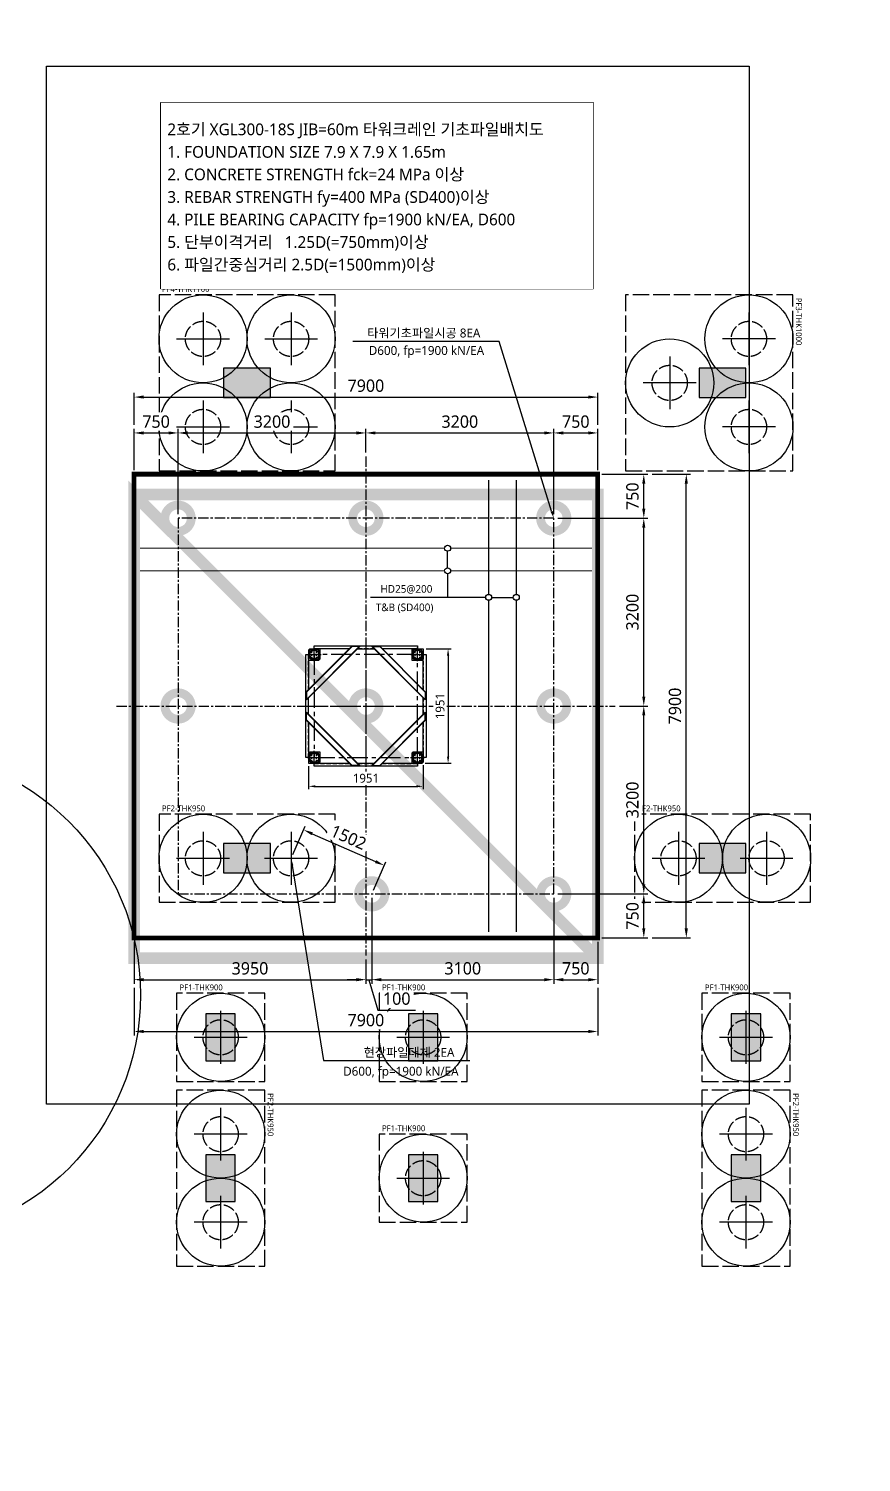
# Model space of a CAD drawing. Header units: millimetres. Extents: x 327808 to 2562540, y -728300 to 402793.
# Drawn here: x 939043 to 953229, y -161892 to -137466 of the extents above; entities that cross this region are included whole.
import ezdxf
from ezdxf import colors
from ezdxf.entities.mleader import LeaderData, LeaderLine
from ezdxf.enums import TextEntityAlignment as Align
from ezdxf.math import Vec2, Vec3

# ---------------------------------------------------------------- set-up
doc = ezdxf.new("R2010")
doc.units = ezdxf.units.MM
doc.header["$LTSCALE"] = 140
doc.set_wipeout_variables(frame=1)
for name, pattern in [('CEN', [62, 60, -1, 0, -1]), ('CENTER', [2, 1.25, -0.25, 0.25, -0.25]), ('CONTINOUS', [0]), ('HID', [2.5, 2, -0.5]), ('HIDDEN', [0.375, 0.25, -0.125])]:
    doc.linetypes.add(name, pattern=pattern)
doc.layers.get('Defpoints').update_dxf_attribs({"color": 145})
for name, color, linetype in [('252', 252, 'Continuous'), ('CEN', 1, 'CEN'), ('Center', 1, 'CENTER'), ('Hidden', 2, 'HIDDEN'), ('MAT', 7, 'Continuous'), ('Outline', 3, 'Continuous'), ('PILE-P', 4, 'HID'), ('WALL', 4, 'Continuous'), ('기초꺽임', 7, 'Continuous')]:
    doc.layers.add(name, color=color, linetype=linetype)
doc.layers.add('DEFPOINT', color=144, linetype='Continuous', plot=False)
doc.styles.get("Standard").update_dxf_attribs({"font": 'arial.ttf'})
doc.styles.add('돋움', font='malgun.ttf')
doc.styles.add('맑은고딕', font='malgun.ttf')
doc.dimstyles.new('STANDARD$0', dxfattribs={"dimtxt": 10, "dimasz": 10, "dimexe": 3.5, "dimexo": 2, "dimgap": 3.5, "dimtad": 1, "dimdec": 0, "dimrnd": 0.1, "dimzin": 0, "dimdsep": 46, "dimcen": 2.5, "dimclrd": 5, "dimclre": 5, "dimclrt": 5, "dimadec": 0, "dimazin": 0, "dimtp": -0.5, "dimtm": -0.7, "dimtfac": 1, "dimtdec": 0, "dimtofl": 0, "dimtmove": 0, "dimatfit": 3, "dimfxl": 1, "dimtolj": 1, "dimtzin": 0, "dimarcsym": 0})
doc.dimstyles.new('사본 돋움', dxfattribs={"dimscale": 70, "dimtxt": 3, "dimasz": 2.3, "dimexe": 1, "dimexo": 1, "dimgap": 1.25, "dimtad": 1, "dimdec": 0, "dimdsep": 46, "dimtxsty": '돋움', "dimcen": 1, "dimadec": 0, "dimazin": 0, "dimtfac": 1, "dimtdec": 0, "dimtofl": 0, "dimtmove": 1, "dimatfit": 0, "dimfxl": 2, "dimtfill": 1, "dimtolj": 1, "dimtzin": 0, "dimlwd": -1, "dimarcsym": 1})

# ---------------------------------------------------------------- blocks, each defined once
blk = doc.blocks.new('A$C762E058C')
at = {"layer": '252'}
h = blk.add_hatch(color=256, dxfattribs=at)
h.dxf.hatch_style = 1
h.paths.add_polyline_path([(27600, -111400), (26800, -111400), (26800, -111900), (27600, -111900)])
h.paths.add_polyline_path([(19500, -111400), (18700, -111400), (18700, -111900), (19500, -111900)])
h.paths.add_polyline_path([(22350, -115100), (22350, -114300), (21850, -114300), (21850, -115100)])
h.paths.add_polyline_path([(22350, -117500), (22350, -116700), (21850, -116700), (21850, -117500)])
h.paths.add_polyline_path([(27850, -115100), (27850, -114300), (27350, -114300), (27350, -115100)])
h.paths.add_polyline_path([(27850, -117500), (27850, -116700), (27350, -116700), (27350, -117500)])
h.paths.add_polyline_path([(18900, -115100), (18900, -114300), (18400, -114300), (18400, -115100)])
h.paths.add_polyline_path([(18900, -117500), (18900, -116700), (18400, -116700), (18400, -117500)])
h.paths.add_polyline_path([(22350, -124300), (22350, -123500), (21850, -123500), (21850, -124300)])
h.paths.add_polyline_path([(27850, -124300), (27850, -123500), (27350, -123500), (27350, -124300)])
h.paths.add_polyline_path([(18900, -124300), (18900, -123500), (18400, -123500), (18400, -124300)])
h.paths.add_polyline_path([(27600, -95200), (26800, -95200), (26800, -95700), (27600, -95700)])
h.paths.add_polyline_path([(27600, -103300), (26800, -103300), (26800, -103800), (27600, -103800)])
h.paths.add_polyline_path([(19500, -103300), (18700, -103300), (18700, -103800), (19500, -103800)])
h.paths.add_polyline_path([(19500, -95200), (18700, -95200), (18700, -95700), (19500, -95700)])
h.paths.add_polyline_path([(19500, -87100), (18700, -87100), (18700, -87600), (19500, -87600)])
h.paths.add_polyline_path([(26900, -72000), (26900, -71200), (26400, -71200), (26400, -72000)])
h.paths.add_polyline_path([(18900, -72000), (18900, -71200), (18400, -71200), (18400, -72000)])
h.paths.add_polyline_path([(27600, -87100), (26800, -87100), (26800, -87600), (27600, -87600)])
h.paths.add_polyline_path([(27600, -79000), (26800, -79000), (26800, -79500), (27600, -79500)])
h.paths.add_polyline_path([(19500, -79000), (18700, -79000), (18700, -79500), (19500, -79500)])
h.paths.add_polyline_path([(6100, -79000), (5300, -79000), (5300, -79500), (6100, -79500)])
h.paths.add_polyline_path([(11655, -79000), (10855, -79000), (10855, -79500), (11655, -79500)])
h.paths.add_polyline_path([(6100, -71500), (5300, -71500), (5300, -72000), (6100, -72000)])
h.paths.add_polyline_path([(13600, -72000), (13600, -71200), (13100, -71200), (13100, -72000)])
h.paths.add_polyline_path([(35050, -111400), (34250, -111400), (34250, -111900), (35050, -111900)])
h.paths.add_polyline_path([(39950, -111400), (39150, -111400), (39150, -111900), (39950, -111900)])
h.paths.add_polyline_path([(44450, -111400), (43650, -111400), (43650, -111900), (44450, -111900)])
h.paths.add_polyline_path([(35050, -79000), (34250, -79000), (34250, -79500), (35050, -79500)])
h.paths.add_polyline_path([(39950, -79000), (39150, -79000), (39150, -79500), (39950, -79500)])
h.paths.add_polyline_path([(44450, -79000), (43650, -79000), (43650, -79500), (44450, -79500)])
h.paths.add_polyline_path([(35050, -87100), (34250, -87100), (34250, -87600), (35050, -87600)])
h.paths.add_polyline_path([(39950, -87100), (39150, -87100), (39150, -87600), (39950, -87600)])
h.paths.add_polyline_path([(44450, -87100), (43650, -87100), (43650, -87600), (44450, -87600)])
h.paths.add_polyline_path([(35050, -95200), (34250, -95200), (34250, -95700), (35050, -95700)])
h.paths.add_polyline_path([(39950, -95200), (39150, -95200), (39150, -95700), (39950, -95700)])
h.paths.add_polyline_path([(44450, -95200), (43650, -95200), (43650, -95700), (44450, -95700)])
h.paths.add_polyline_path([(35050, -103300), (34250, -103300), (34250, -103800), (35050, -103800)])
h.paths.add_polyline_path([(39950, -103300), (39150, -103300), (39150, -103800), (39950, -103800)])
h.paths.add_polyline_path([(44450, -103300), (43650, -103300), (43650, -103800), (44450, -103800)])
h.paths.add_polyline_path([(51900, -79000), (51100, -79000), (51100, -79500), (51900, -79500)])
h.paths.add_polyline_path([(51900, -87100), (51100, -87100), (51100, -87600), (51900, -87600)])
h.paths.add_polyline_path([(51900, -95200), (51100, -95200), (51100, -95700), (51900, -95700)])
h.paths.add_polyline_path([(51900, -103300), (51100, -103300), (51100, -103800), (51900, -103800)])
h.paths.add_polyline_path([(51900, -111400), (51100, -111400), (51100, -111900), (51900, -111900)])
h.paths.add_polyline_path([(39800, -72000), (39800, -71200), (39300, -71200), (39300, -72000)])
h.paths.add_polyline_path([(34900, -72000), (34900, -71200), (34400, -71200), (34400, -72000)])
h.paths.add_polyline_path([(52250, -71500), (51450, -71500), (51450, -72000), (52250, -72000)])
h.paths.add_polyline_path([(44300, -72000), (44300, -71200), (43800, -71200), (43800, -72000)])
h.paths.add_polyline_path([(44450, -123500), (43050, -123500), (43050, -124000), (44450, -124000)])
h.paths.add_polyline_path([(35450, -124300), (35450, -123500), (34950, -123500), (34950, -124300)])
h.paths.add_polyline_path([(60300, -124300), (60300, -123500), (59800, -123500), (59800, -124300)])
h.paths.add_polyline_path([(52300, -124300), (52300, -123500), (51800, -123500), (51800, -124300)])
h.paths.add_polyline_path([(60000, -117000), (59200, -117000), (59200, -117500), (60000, -117500)])
h.paths.add_polyline_path([(44450, -117000), (43050, -117000), (43050, -117500), (44450, -117500)])
h.paths.add_polyline_path([(51900, -117000), (51100, -117000), (51100, -117500), (51900, -117500)])
h.paths.add_polyline_path([(60000, -79000), (59200, -79000), (59200, -79500), (60000, -79500)])
h.paths.add_polyline_path([(60000, -87100), (59200, -87100), (59200, -87600), (60000, -87600)])
h.paths.add_polyline_path([(60000, -95200), (59200, -95200), (59200, -95700), (60000, -95700)])
h.paths.add_polyline_path([(60000, -103300), (59200, -103300), (59200, -103800), (60000, -103800)])
h.paths.add_polyline_path([(60000, -111400), (59200, -111400), (59200, -111900), (60000, -111900)])
h.paths.add_polyline_path([(60350, -71500), (59550, -71500), (59550, -72000), (60350, -72000)])
blk = doc.blocks.new('PILE-P')
at = {"layer": 'DEFPOINT'}
blk.add_circle((0, 0), 750, dxfattribs=at)
at = {"layer": 'PILE-P', "color": 4, "linetype": 'CONTINOUS'}
for p, q in [((0, -450), (0, 450)), ((-450, 0), (450, 0))]:
    blk.add_line(p, q, dxfattribs=at)
at = {"layer": 'PILE-P', "linetype": 'HID', "ltscale": 0.7}
blk.add_circle((0, 0), 300, dxfattribs=at)
blk = doc.blocks.new('PF1')
at = {"layer": 'MAT', "linetype": 'HID'}
blk.add_lwpolyline([(-750, -750), (750, -750), (750, 750), (-750, 750)], close=True, dxfattribs=at)
at = {"layer": 'PILE-P', "rotation": 270}
blk.add_blockref('PILE-P', (0, 0), dxfattribs=at)
at = {"layer": 'DEFPOINT', "color": 1, "style": '맑은고딕'}
blk.add_text('PF1-THK900', height=100, dxfattribs=at).set_placement((-700, 850), align=Align.MIDDLE_LEFT)
blk = doc.blocks.new('PF2')
at = {"layer": 'MAT', "linetype": 'HID'}
blk.add_lwpolyline([(-1500, -750), (1500, -750), (1500, 750), (-1500, 750)], close=True, dxfattribs=at)
at = {"layer": 'PILE-P', "rotation": 270}
for p in [(-750, 0), (750, 0)]:
    blk.add_blockref('PILE-P', p, dxfattribs=at)
at = {"layer": 'DEFPOINT', "color": 1, "style": '맑은고딕'}
blk.add_text('PF2-THK950', height=100, dxfattribs=at).set_placement((-1450, 850), align=Align.MIDDLE_LEFT)
blk = doc.blocks.new('PF3')
at = {"layer": 'MAT', "linetype": 'HID'}
blk.add_lwpolyline([(-1500, -1650), (1500, -1650), (1500, 1200), (-1500, 1200)], close=True, dxfattribs=at)
at = {"layer": 'PILE-P', "rotation": 270}
for p in [(-750, 450), (750, 450), (0, -900)]:
    blk.add_blockref('PILE-P', p, dxfattribs=at)
at = {"layer": 'DEFPOINT', "color": 1, "style": '맑은고딕'}
blk.add_text('PF3-THK1000', height=100, dxfattribs=at).set_placement((-1450, 1300), align=Align.MIDDLE_LEFT)
blk = doc.blocks.new('PF4')
at = {"layer": 'MAT', "linetype": 'HID'}
blk.add_lwpolyline([(-1500, -1500), (1500, -1500), (1500, 1500), (-1500, 1500)], close=True, dxfattribs=at)
at = {"layer": 'PILE-P', "rotation": 270}
for p in [(-750, 750), (750, 750), (-750, -750), (750, -750)]:
    blk.add_blockref('PILE-P', p, dxfattribs=at)
at = {"layer": 'DEFPOINT', "color": 1, "style": '맑은고딕'}
blk.add_text('PF4-THK1100', height=100, dxfattribs=at).set_placement((-1450, 1600), align=Align.MIDDLE_LEFT)
blk = doc.blocks.new('*D317')
at = {"color": 0, "lineweight": -2, "transparency": 16777216}
for p, q in [((985782, -775707), (986207, -775707)), ((986157, -775822), (986157, -777543)), ((985764, -777658), (986207, -777658))]:
    blk.add_line(p, q, dxfattribs=at)
at = {"color": 0, "transparency": 16777216}
for points in [[(986138, -775822), (986176, -775822), (986157, -775707)], [(986138, -777543), (986176, -777543), (986157, -777658)]]:
    blk.add_solid(points, dxfattribs=at)
at = {"layer": 'Defpoints', "color": 0, "transparency": 16777216}
for p in [(985732, -775707), (985714, -777658), (986157, -777658)]:
    blk.add_point(p, dxfattribs=at)
at = {"color": 0, "transparency": 16777216, "insert": (986020, -776683), "char_height": 150, "attachment_point": 5, "rotation": 89.9974, "style": '돋움', "bg_fill": 3, "box_fill_scale": 1.25, "bg_fill_color": 256, "bg_fill_true_color": 13158600, "bg_fill_transparency": 0}
blk.add_mtext('\\A1;1951', dxfattribs=at)
blk = doc.blocks.new('A$C14234BCC')
h = blk.add_hatch(color=256)
h.dxf.hatch_style = 1
h.paths.add_polyline_path([(191, 18), (175, 18), (175, 2)])
h.paths.add_polyline_path([(18, 191), (2, 175), (18, 175)])
for p, q in [((2, 175), (18, 191)), ((175, 2), (191, 18))]:
    blk.add_line(p, q)
at = {"layer": 'Outline', "ltscale": 0.2}
for p, q in [((0, 175), (0, 0)), ((0, 175), (18, 175)), ((0, 0), (175, 0)), ((18, 193), (193, 193)), ((18, 193), (18, 175)), ((18, 175), (20, 173)), ((20, 173), (20, 37)), ((20, 173), (156, 173)), ((37, 20), (173, 20)), ((173, 156), (173, 20)), ((175, 18), (173, 20)), ((175, 18), (175, 0)), ((175, 18), (193, 18)), ((193, 193), (193, 18))]:
    blk.add_line(p, q, dxfattribs=at)
for centre, start, end in [((37, 37), 180, 270), ((156, 156), 0, 90)]:
    blk.add_arc(centre, 17, start, end, dxfattribs=at)
blk = doc.blocks.new('A$C23C21B07')
at = {"layer": 'Center'}
for p, q in [((0, 116), (233, 116)), ((116, 0), (116, 233))]:
    blk.add_line(p, q, dxfattribs=at)
at = {"layer": 'Hidden'}
for p, q in [((77, 41), (77, 191)), ((155, 41), (155, 191))]:
    blk.add_line(p, q, dxfattribs=at)
at = {"layer": 'Outline', "ltscale": 0.2}
blk.add_lwpolyline([(56, 41), (176, 41), (191, 56), (191, 176), (176, 191), (56, 191), (41, 176), (41, 56)], close=True, dxfattribs=at)
blk.add_circle((116, 116), 75, dxfattribs=at)
blk.add_blockref('A$C14234BCC', (20, 20))
blk = doc.blocks.new('*U322')
at = {"layer": 'Outline', "ltscale": 0.2}
blk.add_lwpolyline([(280, 25), (879, 25), (879, -25), (-879, -25), (-879, 25), (-280, 25)], dxfattribs=at)
blk = doc.blocks.new('*U321')
at = {"color": 0, "linetype": 'ByBlock', "lineweight": -2, "transparency": 16777216}
for p, rotation in [((1025, 2026), 180), ((25, 1025), 270), ((2026, 1025), 90)]:
    blk.add_blockref('*U322', p, dxfattribs=dict(at, rotation=rotation))
blk.add_blockref('*U322', (1025, 25), dxfattribs=at)
blk = doc.blocks.new('A$C1D6C15C2')
at = {"color": 7, "linetype": 'Continuous'}
for p, q in [((14, 1139), (912, 2037)), ((791, 2037), (14, 1260)), ((2037, 1139), (1139, 2037)), ((1260, 2037), (2037, 1260)), ((14, 912), (912, 14)), ((791, 14), (14, 791)), ((2037, 912), (1139, 14)), ((1260, 14), (2037, 791))]:
    blk.add_line(p, q, dxfattribs=at)
for points in [[(14, 1129), (922, 2037), (781, 2037), (14, 1270)], [(2037, 1129), (1129, 2037), (1270, 2037), (2037, 1270)], [(14, 922), (922, 14), (781, 14), (14, 781)], [(2037, 922), (1129, 14), (1270, 14), (2037, 781)]]:
    blk.add_lwpolyline(points, close=True, dxfattribs=at)
at = {"layer": 'Center', "ltscale": 2}
for p, q in [((1025, 2021), (1025, 30)), ((30, 1025), (2021, 1025))]:
    blk.add_line(p, q, dxfattribs=at)
blk.add_lwpolyline([(146, 146), (1904, 146), (1904, 1904), (146, 1904)], close=True, dxfattribs=at)
at = {"layer": 'Hidden', "ltscale": 2}
for p, q in [((146, 2006), (750, 2006)), ((892, 2006), (1159, 2006)), ((1301, 2006), (1904, 2006)), ((45, 1301), (45, 1904)), ((2006, 1301), (2006, 1904)), ((45, 892), (45, 1159)), ((2006, 892), (2006, 1159)), ((45, 146), (45, 750)), ((2006, 146), (2006, 750)), ((146, 45), (750, 45)), ((892, 45), (1159, 45)), ((1301, 45), (1904, 45))]:
    blk.add_line(p, q, dxfattribs=at)
at = {"layer": 'Outline', "ltscale": 0.2}
for points in [[(887, 2001), (1164, 2001)], [(50, 887), (50, 1164)], [(2001, 887), (2001, 1164)], [(887, 50), (1164, 50)]]:
    blk.add_lwpolyline(points, dxfattribs=at)
for name, p in [('*U321', (0, 0)), ('A$C23C21B07', (30, 1788)), ('A$C23C21B07', (1788, 1788)), ('A$C23C21B07', (30, 30)), ('A$C23C21B07', (1788, 30))]:
    blk.add_blockref(name, p)
blk = doc.blocks.new('*D323')
at = {"color": 0, "lineweight": -2, "transparency": 16777216}
for p, q in [((983781, -777708), (983781, -778100)), ((985732, -777690), (985732, -778100)), ((983896, -778050), (985617, -778050))]:
    blk.add_line(p, q, dxfattribs=at)
at = {"color": 0, "transparency": 16777216}
for points in [[(983896, -778031), (983896, -778069), (983781, -778050)], [(985617, -778031), (985617, -778069), (985732, -778050)]]:
    blk.add_solid(points, dxfattribs=at)
at = {"layer": 'Defpoints', "color": 0, "transparency": 16777216}
for p in [(983781, -777658), (985732, -777640), (985732, -778050)]:
    blk.add_point(p, dxfattribs=at)
at = {"color": 0, "transparency": 16777216, "insert": (984757, -777913), "char_height": 150, "attachment_point": 5, "rotation": 359.9974, "style": '돋움', "bg_fill": 3, "box_fill_scale": 1.25, "bg_fill_color": 256, "bg_fill_true_color": 13158600, "bg_fill_transparency": 0}
blk.add_mtext('\\A1;1951', dxfattribs=at)
blk = doc.blocks.new('*D324')
at = {"color": 0, "lineweight": -2, "transparency": 16777216}
for p, q in [((980807, -772662), (980807, -771959)), ((981557, -773412), (981557, -771959))]:
    blk.add_line(p, q, dxfattribs=at)
at = {"color": 0, "transparency": 16777216}
blk.add_line((980968, -772029), (981396, -772029), dxfattribs=at)
for points in [[(980968, -772003), (980968, -772056), (980807, -772029)], [(981396, -772003), (981396, -772056), (981557, -772029)]]:
    blk.add_solid(points, dxfattribs=at)
at = {"layer": 'Defpoints', "color": 0, "transparency": 16777216}
for p in [(980807, -772732), (981557, -773482)]:
    blk.add_point(p, dxfattribs=at)
at = {"color": 0, "transparency": 16777216, "insert": (981182, -771837), "char_height": 210, "attachment_point": 5, "style": '돋움', "bg_fill": 3, "box_fill_scale": 1.25, "bg_fill_color": 256, "bg_fill_true_color": 13158600, "bg_fill_transparency": 0}
blk.add_mtext('\\A1;750', dxfattribs=at)
at = {"layer": 'Defpoints', "color": 0, "transparency": 16777216}
blk.add_point((981557, -772029), dxfattribs=at)
blk = doc.blocks.new('*D325')
at = {"color": 0, "lineweight": -2, "transparency": 16777216}
for p, q in [((981557, -773412), (981557, -771959)), ((984757, -772363), (984757, -771959))]:
    blk.add_line(p, q, dxfattribs=at)
at = {"color": 0, "transparency": 16777216}
blk.add_line((981718, -772029), (984596, -772029), dxfattribs=at)
for points in [[(981718, -772003), (981718, -772056), (981557, -772029)], [(984596, -772003), (984596, -772056), (984757, -772029)]]:
    blk.add_solid(points, dxfattribs=at)
at = {"layer": 'Defpoints', "color": 0, "transparency": 16777216}
for p in [(984757, -772029), (984757, -772433), (981557, -773482)]:
    blk.add_point(p, dxfattribs=at)
at = {"color": 0, "transparency": 16777216, "insert": (983157, -771837), "char_height": 210, "attachment_point": 5, "style": '돋움', "bg_fill": 3, "box_fill_scale": 1.25, "bg_fill_color": 256, "bg_fill_true_color": 13158600, "bg_fill_transparency": 0}
blk.add_mtext('\\A1;3200', dxfattribs=at)
blk = doc.blocks.new('*D326')
at = {"color": 0, "lineweight": -2, "transparency": 16777216}
for p, q in [((984757, -772363), (984757, -771959)), ((987957, -773412), (987957, -771959))]:
    blk.add_line(p, q, dxfattribs=at)
at = {"color": 0, "transparency": 16777216}
blk.add_line((984918, -772029), (987796, -772029), dxfattribs=at)
for points in [[(984918, -772003), (984918, -772056), (984757, -772029)], [(987796, -772003), (987796, -772056), (987957, -772029)]]:
    blk.add_solid(points, dxfattribs=at)
at = {"layer": 'Defpoints', "color": 0, "transparency": 16777216}
for p in [(987957, -772029), (984757, -772433), (987957, -773482)]:
    blk.add_point(p, dxfattribs=at)
at = {"color": 0, "transparency": 16777216, "insert": (986357, -771837), "char_height": 210, "attachment_point": 5, "style": '돋움', "bg_fill": 3, "box_fill_scale": 1.25, "bg_fill_color": 256, "bg_fill_true_color": 13158600, "bg_fill_transparency": 0}
blk.add_mtext('\\A1;3200', dxfattribs=at)
blk = doc.blocks.new('*D327')
at = {"color": 0, "lineweight": -2, "transparency": 16777216}
for p, q in [((987957, -773412), (987957, -771959)), ((988707, -772662), (988707, -771959))]:
    blk.add_line(p, q, dxfattribs=at)
at = {"color": 0, "transparency": 16777216}
blk.add_line((988118, -772029), (988546, -772029), dxfattribs=at)
for points in [[(988118, -772003), (988118, -772056), (987957, -772029)], [(988546, -772003), (988546, -772056), (988707, -772029)]]:
    blk.add_solid(points, dxfattribs=at)
at = {"layer": 'Defpoints', "color": 0, "transparency": 16777216}
for p in [(988707, -772732), (987957, -773482)]:
    blk.add_point(p, dxfattribs=at)
at = {"color": 0, "transparency": 16777216, "insert": (988332, -771837), "char_height": 210, "attachment_point": 5, "style": '돋움', "bg_fill": 3, "box_fill_scale": 1.25, "bg_fill_color": 256, "bg_fill_true_color": 13158600, "bg_fill_transparency": 0}
blk.add_mtext('\\A1;750', dxfattribs=at)
at = {"layer": 'Defpoints', "color": 0, "transparency": 16777216}
blk.add_point((988707, -772029), dxfattribs=at)
blk = doc.blocks.new('*D328')
at = {"color": 0, "lineweight": -2, "transparency": 16777216}
for p, q in [((980807, -771889), (980807, -771348)), ((988707, -771889), (988707, -771348))]:
    blk.add_line(p, q, dxfattribs=at)
at = {"color": 0, "transparency": 16777216}
blk.add_line((980968, -771418), (988546, -771418), dxfattribs=at)
for points in [[(980968, -771391), (980968, -771444), (980807, -771418)], [(988546, -771391), (988546, -771444), (988707, -771418)]]:
    blk.add_solid(points, dxfattribs=at)
at = {"layer": 'Defpoints', "color": 0, "transparency": 16777216}
for p in [(988707, -771418), (980807, -771959), (988707, -771959)]:
    blk.add_point(p, dxfattribs=at)
at = {"color": 0, "transparency": 16777216, "insert": (984757, -771225), "char_height": 210, "attachment_point": 5, "style": '돋움', "bg_fill": 3, "box_fill_scale": 1.25, "bg_fill_color": 256, "bg_fill_true_color": 13158600, "bg_fill_transparency": 0}
blk.add_mtext('\\A1;7900', dxfattribs=at)
blk = doc.blocks.new('*D329')
at = {"color": 0, "lineweight": -2, "transparency": 16777216}
for p, q in [((988027, -779882), (989561, -779882)), ((988777, -780632), (989561, -780632))]:
    blk.add_line(p, q, dxfattribs=at)
at = {"color": 0, "transparency": 16777216}
blk.add_line((989491, -780471), (989491, -780043), dxfattribs=at)
for points in [[(989464, -780043), (989517, -780043), (989491, -779882)], [(989464, -780471), (989517, -780471), (989491, -780632)]]:
    blk.add_solid(points, dxfattribs=at)
at = {"layer": 'Defpoints', "color": 0, "transparency": 16777216}
for p in [(987957, -779882), (988707, -780632)]:
    blk.add_point(p, dxfattribs=at)
at = {"color": 0, "transparency": 16777216, "insert": (989298, -780257), "char_height": 210, "attachment_point": 5, "rotation": 90, "style": '돋움', "bg_fill": 3, "box_fill_scale": 1.25, "bg_fill_color": 256, "bg_fill_true_color": 13158600, "bg_fill_transparency": 0}
blk.add_mtext('\\A1;750', dxfattribs=at)
at = {"layer": 'Defpoints', "color": 0, "transparency": 16777216}
blk.add_point((989491, -779882), dxfattribs=at)
blk = doc.blocks.new('*D330')
at = {"color": 0, "lineweight": -2, "transparency": 16777216}
for p, q in [((989076, -776682), (989561, -776682)), ((988027, -779882), (989561, -779882))]:
    blk.add_line(p, q, dxfattribs=at)
at = {"color": 0, "transparency": 16777216}
blk.add_line((989491, -779721), (989491, -776843), dxfattribs=at)
for points in [[(989464, -776843), (989517, -776843), (989491, -776682)], [(989464, -779721), (989517, -779721), (989491, -779882)]]:
    blk.add_solid(points, dxfattribs=at)
at = {"layer": 'Defpoints', "color": 0, "transparency": 16777216}
for p in [(989006, -776682), (989491, -776682), (987957, -779882)]:
    blk.add_point(p, dxfattribs=at)
at = {"color": 0, "transparency": 16777216, "insert": (989298, -778282), "char_height": 210, "attachment_point": 5, "rotation": 90, "style": '돋움', "bg_fill": 3, "box_fill_scale": 1.25, "bg_fill_color": 256, "bg_fill_true_color": 13158600, "bg_fill_transparency": 0}
blk.add_mtext('\\A1;3200', dxfattribs=at)
blk = doc.blocks.new('*D331')
at = {"color": 0, "lineweight": -2, "transparency": 16777216}
for p, q in [((988027, -773482), (989561, -773482)), ((989076, -776682), (989561, -776682))]:
    blk.add_line(p, q, dxfattribs=at)
at = {"color": 0, "transparency": 16777216}
blk.add_line((989491, -776521), (989491, -773643), dxfattribs=at)
for points in [[(989464, -773643), (989517, -773643), (989491, -773482)], [(989464, -776521), (989517, -776521), (989491, -776682)]]:
    blk.add_solid(points, dxfattribs=at)
at = {"layer": 'Defpoints', "color": 0, "transparency": 16777216}
for p in [(987957, -773482), (989491, -773482), (989006, -776682)]:
    blk.add_point(p, dxfattribs=at)
at = {"color": 0, "transparency": 16777216, "insert": (989298, -775082), "char_height": 210, "attachment_point": 5, "rotation": 90, "style": '돋움', "bg_fill": 3, "box_fill_scale": 1.25, "bg_fill_color": 256, "bg_fill_true_color": 13158600, "bg_fill_transparency": 0}
blk.add_mtext('\\A1;3200', dxfattribs=at)
blk = doc.blocks.new('*D332')
at = {"color": 0, "lineweight": -2, "transparency": 16777216}
for p, q in [((988777, -772732), (989561, -772732)), ((988027, -773482), (989561, -773482))]:
    blk.add_line(p, q, dxfattribs=at)
at = {"color": 0, "transparency": 16777216}
blk.add_line((989491, -773321), (989491, -772893), dxfattribs=at)
for points in [[(989464, -772893), (989517, -772893), (989491, -772732)], [(989464, -773321), (989517, -773321), (989491, -773482)]]:
    blk.add_solid(points, dxfattribs=at)
at = {"layer": 'Defpoints', "color": 0, "transparency": 16777216}
for p in [(988707, -772732), (987957, -773482)]:
    blk.add_point(p, dxfattribs=at)
at = {"color": 0, "transparency": 16777216, "insert": (989298, -773107), "char_height": 210, "attachment_point": 5, "rotation": 90, "style": '돋움', "bg_fill": 3, "box_fill_scale": 1.25, "bg_fill_color": 256, "bg_fill_true_color": 13158600, "bg_fill_transparency": 0}
blk.add_mtext('\\A1;750', dxfattribs=at)
at = {"layer": 'Defpoints', "color": 0, "transparency": 16777216}
blk.add_point((989491, -772732), dxfattribs=at)
blk = doc.blocks.new('*D333')
at = {"color": 0, "lineweight": -2, "transparency": 16777216}
for p, q in [((989631, -772732), (990285, -772732)), ((989631, -780632), (990285, -780632))]:
    blk.add_line(p, q, dxfattribs=at)
at = {"color": 0, "transparency": 16777216}
blk.add_line((990215, -780471), (990215, -772893), dxfattribs=at)
for points in [[(990188, -772893), (990242, -772893), (990215, -772732)], [(990188, -780471), (990242, -780471), (990215, -780632)]]:
    blk.add_solid(points, dxfattribs=at)
at = {"layer": 'Defpoints', "color": 0, "transparency": 16777216}
for p in [(989561, -772732), (990215, -772732), (989561, -780632)]:
    blk.add_point(p, dxfattribs=at)
at = {"color": 0, "transparency": 16777216, "insert": (990022, -776682), "char_height": 210, "attachment_point": 5, "rotation": 90, "style": '돋움', "bg_fill": 3, "box_fill_scale": 1.25, "bg_fill_color": 256, "bg_fill_true_color": 13158600, "bg_fill_transparency": 0}
blk.add_mtext('\\A1;7900', dxfattribs=at)
blk = doc.blocks.new('*D334')
at = {"color": 0, "lineweight": -2, "transparency": 16777216}
for p, q in [((983510, -779212), (983723, -778728)), ((984885, -779817), (985098, -779334))]:
    blk.add_line(p, q, dxfattribs=at)
at = {"color": 0, "transparency": 16777216}
blk.add_line((983842, -778857), (984922, -779333), dxfattribs=at)
for points in [[(983853, -778833), (983832, -778882), (983695, -778792)], [(984933, -779308), (984911, -779357), (985070, -779398)]]:
    blk.add_solid(points, dxfattribs=at)
at = {"layer": 'Defpoints', "color": 0, "transparency": 16777216}
for p in [(983482, -779276), (985070, -779398), (984856, -779882)]:
    blk.add_point(p, dxfattribs=at)
at = {"color": 0, "transparency": 16777216, "insert": (984460, -778919), "char_height": 210, "attachment_point": 5, "rotation": 336.2319, "style": '돋움', "bg_fill": 3, "box_fill_scale": 1.25, "bg_fill_color": 256, "bg_fill_true_color": 13158600, "bg_fill_transparency": 0}
blk.add_mtext('\\A1;1502', dxfattribs=at)
blk = doc.blocks.new('*D335')
at = {"color": 0, "lineweight": -2, "transparency": 16777216}
for p, q in [((980807, -780702), (980807, -781414)), ((984757, -781000), (984757, -781414))]:
    blk.add_line(p, q, dxfattribs=at)
at = {"color": 0, "transparency": 16777216}
blk.add_line((980968, -781344), (984596, -781344), dxfattribs=at)
for points in [[(980968, -781317), (980968, -781371), (980807, -781344)], [(984596, -781317), (984596, -781371), (984757, -781344)]]:
    blk.add_solid(points, dxfattribs=at)
at = {"layer": 'Defpoints', "color": 0, "transparency": 16777216}
for p in [(980807, -780632), (984757, -780930), (984757, -781344)]:
    blk.add_point(p, dxfattribs=at)
at = {"color": 0, "transparency": 16777216, "insert": (982782, -781152), "char_height": 210, "attachment_point": 5, "style": '돋움', "bg_fill": 3, "box_fill_scale": 1.25, "bg_fill_color": 256, "bg_fill_true_color": 13158600, "bg_fill_transparency": 0}
blk.add_mtext('\\A1;3950', dxfattribs=at)
blk = doc.blocks.new('*D336')
at = {"color": 0, "lineweight": -2, "transparency": 16777216}
for p, q in [((984856, -779952), (984856, -781414)), ((984757, -781000), (984757, -781414))]:
    blk.add_line(p, q, dxfattribs=at)
at = {"color": 0, "transparency": 16777216}
for p, q in [((984596, -781344), (984435, -781344)), ((984757, -781344), (984856, -781344)), ((984807, -781344), (984962, -781861)), ((985017, -781344), (985178, -781344)), ((984962, -781861), (985602, -781861))]:
    blk.add_line(p, q, dxfattribs=at)
for points in [[(984596, -781317), (984596, -781371), (984757, -781344)], [(985017, -781317), (985017, -781371), (984856, -781344)]]:
    blk.add_solid(points, dxfattribs=at)
at = {"layer": 'Defpoints', "color": 0, "transparency": 16777216}
for p in [(984856, -779882), (984757, -780930), (984856, -781344)]:
    blk.add_point(p, dxfattribs=at)
at = {"color": 0, "transparency": 16777216, "insert": (985282, -781668), "char_height": 210, "attachment_point": 5, "style": '돋움', "bg_fill": 3, "box_fill_scale": 1.25, "bg_fill_color": 256, "bg_fill_true_color": 13158600, "bg_fill_transparency": 0}
blk.add_mtext('\\A1;100', dxfattribs=at)
blk = doc.blocks.new('*D337')
at = {"color": 0, "lineweight": -2, "transparency": 16777216}
for p, q in [((984856, -779952), (984856, -781414)), ((987957, -779952), (987957, -781414))]:
    blk.add_line(p, q, dxfattribs=at)
at = {"color": 0, "transparency": 16777216}
blk.add_line((985017, -781344), (987796, -781344), dxfattribs=at)
for points in [[(985017, -781317), (985017, -781371), (984856, -781344)], [(987796, -781317), (987796, -781371), (987957, -781344)]]:
    blk.add_solid(points, dxfattribs=at)
at = {"layer": 'Defpoints', "color": 0, "transparency": 16777216}
for p in [(984856, -779882), (987957, -779882), (987957, -781344)]:
    blk.add_point(p, dxfattribs=at)
at = {"color": 0, "transparency": 16777216, "insert": (986407, -781152), "char_height": 210, "attachment_point": 5, "style": '돋움', "bg_fill": 3, "box_fill_scale": 1.25, "bg_fill_color": 256, "bg_fill_true_color": 13158600, "bg_fill_transparency": 0}
blk.add_mtext('\\A1;3100', dxfattribs=at)
blk = doc.blocks.new('*D338')
at = {"color": 0, "lineweight": -2, "transparency": 16777216}
for p, q in [((987957, -779952), (987957, -781414)), ((988707, -780702), (988707, -781414))]:
    blk.add_line(p, q, dxfattribs=at)
at = {"color": 0, "transparency": 16777216}
blk.add_line((988118, -781344), (988546, -781344), dxfattribs=at)
for points in [[(988118, -781317), (988118, -781371), (987957, -781344)], [(988546, -781317), (988546, -781371), (988707, -781344)]]:
    blk.add_solid(points, dxfattribs=at)
at = {"layer": 'Defpoints', "color": 0, "transparency": 16777216}
for p in [(987957, -779882), (988707, -780632)]:
    blk.add_point(p, dxfattribs=at)
at = {"color": 0, "transparency": 16777216, "insert": (988332, -781152), "char_height": 210, "attachment_point": 5, "style": '돋움', "bg_fill": 3, "box_fill_scale": 1.25, "bg_fill_color": 256, "bg_fill_true_color": 13158600, "bg_fill_transparency": 0}
blk.add_mtext('\\A1;750', dxfattribs=at)
at = {"layer": 'Defpoints', "color": 0, "transparency": 16777216}
blk.add_point((988707, -781344), dxfattribs=at)
blk = doc.blocks.new('*D339')
at = {"color": 0, "lineweight": -2, "transparency": 16777216}
for p, q in [((980807, -781484), (980807, -782297)), ((988707, -781484), (988707, -782297))]:
    blk.add_line(p, q, dxfattribs=at)
at = {"color": 0, "transparency": 16777216}
blk.add_line((980968, -782227), (988546, -782227), dxfattribs=at)
for points in [[(980968, -782200), (980968, -782253), (980807, -782227)], [(988546, -782200), (988546, -782253), (988707, -782227)]]:
    blk.add_solid(points, dxfattribs=at)
at = {"layer": 'Defpoints', "color": 0, "transparency": 16777216}
for p in [(980807, -781414), (988707, -781414), (988707, -782227)]:
    blk.add_point(p, dxfattribs=at)
at = {"color": 0, "transparency": 16777216, "insert": (984757, -782034), "char_height": 210, "attachment_point": 5, "style": '돋움', "bg_fill": 3, "box_fill_scale": 1.25, "bg_fill_color": 256, "bg_fill_true_color": 13158600, "bg_fill_transparency": 0}
blk.add_mtext('\\A1;7900', dxfattribs=at)
blk = doc.blocks.new('456tyuikj')
for p, q in [((986149.3, -774326.6), (986149.3, -774044.1)), ((986149.3, -774428.5), (986149.3, -774830, 0)), ((986797.3, -774830, 0), (984837.7, -774830, 0)), ((986899.2, -774830, 0), (987268.1, -774830, 0))]:
    blk.add_line(p, q)
blk.add_lwpolyline([(981264.9, -766400.7), (988630.1, -766400.7), (988630.1, -769575.2), (981264.9, -769575.2)], close=True)
at = {"const_width": 80}
blk.add_lwpolyline([(980806.9, -780631.5), (988706.9, -780631.5), (988706.9, -772731.5), (980806.9, -772731.5)], close=True, dxfattribs=at)
at = {"const_width": 150}
for points in [[(981331.9, -773481.5, 1), (981781.9, -773481.5, 1)], [(984531.9, -773481.5, 1), (984981.9, -773481.5, 1)], [(987731.9, -773481.5, 1), (988181.9, -773481.5, 1)], [(981331.9, -776681.5, 1), (981781.9, -776681.5, 1)], [(984531.9, -776681.5, 1), (984981.9, -776681.5, 1)], [(987731.9, -776681.5, 1), (988181.9, -776681.5, 1)], [(984631.5, -779881.5, 1), (985081.5, -779881.5, 1)], [(987731.9, -779881.5, 1), (988181.9, -779881.5, 1)]]:
    blk.add_lwpolyline(points, format="xyb", close=True, dxfattribs=at)
at = {"const_width": 20}
blk.add_lwpolyline([(980906.9, -773993.1), (986098.3, -773993.1)], dxfattribs=at)
at = {"color": 2, "linetype": 'HIDDEN', "ltscale": 2, "const_width": 20}
blk.add_lwpolyline([(980906.9, -774377.6), (986098.3, -774377.6)], dxfattribs=at)
at = {"color": 2, "linetype": 'HIDDEN', "ltscale": 2, "const_width": 20, "elevation": 0}
blk.add_lwpolyline([(986848.3, -780531.5), (986848.3, -774880.9)], dxfattribs=at)
at = {"const_width": 20, "elevation": 0}
blk.add_lwpolyline([(987319, -780531.5), (987319, -774880.9)], dxfattribs=at)
for centre in [(986149.3, -773993.1), (986149.3, -774377.6), (986848.3, -774830, 0), (987319, -774830, 0)]:
    blk.add_circle(centre, 50.9)
at = {"layer": 'CEN', "color": 3, "linetype": 'CENTER', "lineweight": -2}
for p, q in [((984756.9, -772432.6), (984756.9, -780930.5)), ((980507.9, -776681.5), (989005.8, -776681.5))]:
    blk.add_line(p, q, dxfattribs=at)
blk.add_lwpolyline([(981556.9, -779881.5), (987956.9, -779881.5), (987956.9, -773481.5), (981556.9, -773481.5)], close=True, dxfattribs=at)
at = {"layer": 'WALL'}
for p, q in [((982332, -779026.2), (982332, -779526.2)), ((983132, -779026.2), (982332, -779026.2)), ((983132, -779526.2), (983132, -779026.2)), ((982332, -779526.2), (983132, -779526.2))]:
    blk.add_line(p, q, dxfattribs=at)
at = {"layer": 'PILE-P'}
blk.add_blockref('PF2', (982732, -779276.2), dxfattribs=at)
at = {"style": '돋움'}
for s, p in [('HD25@200', (985004.2, -774751.4)), ('T&B (SD400)', (984925, -775065.2))]:
    blk.add_text(s, height=130, dxfattribs=at).set_placement(p)
at = {"color": 0, "char_height": 152.195, "width": 2191.27, "attachment_point": 6, "rotation": 359.99859, "style": '돋움'}
for s, insert in [('\\A1;타워기초파일시공 8EA', (986706.7, -770334.8)), ('\\A1;D600, fp=1900 kN/EA', (986771.2, -770649.3)), ('\\A1;현장파일대체 2EA', (986265, -782590.6)), ('\\A1;D600, fp=1900 kN/EA', (986335.2, -782929.5))]:
    blk.add_mtext(s, dxfattribs=dict(at, insert=insert))
at = {"color": 0}
ml = blk.add_multileader_mtext('Standard', dxfattribs=at)
ml.set_content('')
ml.set_leader_properties()
ml.build(insert=Vec2(0, 0))
ml.multileader.update_dxf_attribs({"text_right_attachment_type": 6, "dogleg_length": 300, "arrow_head_size": 124.7, "scale": 10})
ctx = ml.context
ctx.base_point, ctx.scale, ctx.char_height, ctx.arrow_head_size, ctx.landing_gap_size, ctx.plane_origin, ctx.plane_x_axis, ctx.plane_y_axis = Vec3(986527.7, -782723.3), 10, 33.2, 124.7, 16.6, Vec3(982257.4, -780336.9), Vec3(1, 0.0000247), Vec3(-0.0000247, 1)
ctx.right_attachment = 6
notes = []
notes.append((ctx, [(0, (1, 1, 0), (984034.1, -782723.4), (1, 0.0000247), 2493.5, [(0, [(983482, -779276.2)], 0, [])])]))
ctx.mtext.insert, ctx.mtext.text_direction, ctx.mtext.rotation, ctx.mtext.flow_direction = Vec3(986544.3, -782706.7), Vec3(1, 0.0000247), 0.0000247, 5
for ctx, leaders in notes:
    for number, flags, end, landing, length, lines in leaders:
        leader = LeaderData()
        leader.index, (leader.has_last_leader_line, leader.has_dogleg_vector, leader.attachment_direction) = number, flags
        leader.last_leader_point, leader.dogleg_vector, leader.dogleg_length = Vec3(end), Vec3(landing), length
        for number, points, colour, breaks in lines:
            line = LeaderLine()
            line.index, line.vertices, line.color, line.breaks = number, Vec3.list(points), colors.encode_raw_color(colour), breaks
            leader.lines.append(line)
        ctx.leaders.append(leader)
blk.add_wipeout([(981264.9, -766400.7), (988630.1, -766400.7), (988630.1, -769575.2), (981264.9, -769575.2)])
at = {"color": 0, "insert": (981374, -768030.6), "char_height": 200.29, "attachment_point": 4, "line_spacing_factor": 1.15, "style": '돋움', "bg_fill": 3, "box_fill_scale": 1.1, "bg_fill_color": 256, "bg_fill_true_color": 13158600, "bg_fill_transparency": 0}
blk.add_mtext('\\A1;2호기 XGL300-18S JIB=60m 타워크레인 기초파일배치도\\P1. FOUNDATION SIZE 7.9 X 7.9 X 1.65m \\P2. CONCRETE STRENGTH fck=24 MPa 이상\\P3. REBAR STRENGTH fy=400 MPa (SD400)이상 \\P4. PILE BEARING CAPACITY fp=1900 kN/EA, D600\\P5. 단부이격거리   1.25D(=750mm)이상\\P6. 파일간중심거리 2.5D(=1500mm)이상', dxfattribs=at)
blk.add_lwpolyline([(979313.6, -765780.8), (991287.7, -765780.8), (991287.7, -783464.9), (979313.6, -783464.9)], close=True)
for base, p1, p2, picture, middle in [((981556.9, -772029.4), (980806.9, -772731.5), (981556.9, -773481.5), '*D324', (981181.9, -771836.8)), ((984756.9, -781344.2), (980806.9, -780631.5), (984756.9, -780930.5), '*D335', (982781.9, -781151.6))]:
    dim = blk.add_linear_dim(base=base, p1=p1, p2=p2, dimstyle='사본 돋움')
    dim.commit()
    dim.dimension.update_dxf_attribs({"geometry": picture, "text_midpoint": middle})
at = {"color": 0}
dim = blk.add_linear_dim(base=(986157.1, -777658.1, 0), p1=(985732.4, -775707, 0), p2=(985714.3, -777658, 0), angle=89.99739, dimstyle='STANDARD$0', override={"dimscale": 50, "dimtxt": 3, "dimasz": 2.3, "dimexe": 1, "dimexo": 1, "dimgap": 1.25, "dimrnd": 0, "dimzin": 8, "dimtxsty": '돋움', "dimcen": 1, "dimclrd": 0, "dimclre": 0, "dimclrt": 0, "dimazin": 2, "dimtp": 0, "dimtm": 0, "dimtmove": 1, "dimatfit": 0, "dimtfill": 1}, dxfattribs=at)
dim.commit()
dim.dimension.update_dxf_attribs({"geometry": '*D317', "text_midpoint": (986019.5, -776682.6, 0)})
dim = blk.add_aligned_dim(p1=(983482, -779276.2), p2=(984856.5, -779881.5), distance=528.8, dimstyle='사본 돋움')
dim.commit()
dim.dimension.update_dxf_attribs({"geometry": '*D334', "text_midpoint": (984460, -778918.6)})
dim = blk.add_linear_dim(base=(989490.7, -779881.5), p1=(988706.9, -780631.5), p2=(987956.9, -779881.5), angle=90, dimstyle='사본 돋움')
dim.commit()
dim.dimension.update_dxf_attribs({"geometry": '*D329', "text_midpoint": (989298, -780256.5)})
at = {"rotation": 359.9973930712393}
blk.add_blockref('A$C1D6C15C2', (983731.3, -777707), dxfattribs=at)
for base, p1, p2, picture, middle in [((984756.9, -772029.4), (981556.9, -773481.5), (984756.9, -772432.6), '*D325', (983156.9, -771836.8)), ((984856.5, -781344.2), (984756.9, -780930.5), (984856.5, -779881.5), '*D336', (985049.2, -781668.3))]:
    dim = blk.add_linear_dim(base=base, p1=p1, p2=p2, dimstyle='사본 돋움')
    dim.commit()
    dim.dimension.update_dxf_attribs({"geometry": picture, "text_midpoint": middle})
dim = blk.add_linear_dim(base=(989490.7, -776681.5), p1=(987956.9, -779881.5), p2=(989005.8, -776681.5), angle=90, dimstyle='사본 돋움')
dim.commit()
dim.dimension.update_dxf_attribs({"geometry": '*D330', "text_midpoint": (989298, -778281.5)})
for base, p1, p2, picture, middle in [((987956.9, -772029.4), (984756.9, -772432.6), (987956.9, -773481.5), '*D326', (986356.9, -771836.8)), ((987956.9, -781344.2), (984856.5, -779881.5), (987956.9, -779881.5), '*D337', (986406.7, -781151.6))]:
    dim = blk.add_linear_dim(base=base, p1=p1, p2=p2, dimstyle='사본 돋움')
    dim.commit()
    dim.dimension.update_dxf_attribs({"geometry": picture, "text_midpoint": middle})
at = {"color": 0}
dim = blk.add_linear_dim(base=(985732.3, -778050.2, 0), p1=(983781.3, -777658, 0), p2=(985732.3, -777640, 0), angle=359.99739, dimstyle='STANDARD$0', override={"dimscale": 50, "dimtxt": 3, "dimasz": 2.3, "dimexe": 1, "dimexo": 1, "dimgap": 1.25, "dimrnd": 0, "dimzin": 8, "dimtxsty": '돋움', "dimcen": 1, "dimclrd": 0, "dimclre": 0, "dimclrt": 0, "dimazin": 2, "dimtp": 0, "dimtm": 0, "dimtmove": 1, "dimatfit": 0, "dimtfill": 1}, dxfattribs=at)
dim.commit()
dim.dimension.update_dxf_attribs({"geometry": '*D323', "text_midpoint": (984756.8, -777912.5, 0)})
at = {"color": 2, "linetype": 'HIDDEN', "ltscale": 2, "const_width": 20, "elevation": 0}
blk.add_lwpolyline([(986848.3, -774779), (986848.3, -772831.5)], dxfattribs=at)
at = {"const_width": 20, "elevation": 0}
blk.add_lwpolyline([(987319, -774779), (987319, -772831.5)], dxfattribs=at)
for base, p1, p2, picture, middle in [((988706.9, -772029.4), (987956.9, -773481.5), (988706.9, -772731.5), '*D327', (988331.9, -771836.8)), ((988706.9, -781344.2), (987956.9, -779881.5), (988706.9, -780631.5), '*D338', (988331.9, -781151.6))]:
    dim = blk.add_linear_dim(base=base, p1=p1, p2=p2, dimstyle='사본 돋움')
    dim.commit()
    dim.dimension.update_dxf_attribs({"geometry": picture, "text_midpoint": middle})
for base, p1, p2, picture, middle in [((988706.9, -771417.6), (980806.9, -771959.4), (988706.9, -771959.4), '*D328', (984756.9, -771225)), ((988706.9, -782226.6), (980806.9, -781414.2), (988706.9, -781414.2), '*D339', (984756.9, -782033.9))]:
    dim = blk.add_linear_dim(base=base, p1=p1, p2=p2, dimstyle='사본 돋움')
    dim.commit()
    dim.dimension.update_dxf_attribs({"geometry": picture, "text_midpoint": middle})
dim = blk.add_linear_dim(base=(989490.7, -773481.5), p1=(989005.8, -776681.5), p2=(987956.9, -773481.5), angle=90, dimstyle='사본 돋움')
dim.commit()
dim.dimension.update_dxf_attribs({"geometry": '*D331', "text_midpoint": (989298, -775081.5)})
at = {"const_width": 20}
blk.add_lwpolyline([(986200.2, -773993.1), (988606.9, -773993.1)], dxfattribs=at)
at = {"color": 2, "linetype": 'HIDDEN', "ltscale": 2, "const_width": 20}
blk.add_lwpolyline([(986200.2, -774377.6), (988606.9, -774377.6)], dxfattribs=at)
dim = blk.add_linear_dim(base=(989490.7, -772731.5), p1=(987956.9, -773481.5), p2=(988706.9, -772731.5), angle=90, dimstyle='사본 돋움')
dim.commit()
dim.dimension.update_dxf_attribs({"geometry": '*D332', "text_midpoint": (989298, -773106.5)})
dim = blk.add_linear_dim(base=(990214.7, -772731.5), p1=(989560.7, -780631.5), p2=(989560.7, -772731.5), angle=90, dimstyle='사본 돋움')
dim.commit()
dim.dimension.update_dxf_attribs({"geometry": '*D333', "text_midpoint": (990022.1, -776681.5)})
at = {"color": 0}
ml = blk.add_multileader_mtext('Standard', dxfattribs=at)
ml.set_content('')
ml.set_leader_properties()
ml.build(insert=Vec2(0, 0))
ml.multileader.update_dxf_attribs({"text_right_attachment_type": 6, "dogleg_length": 277.1, "arrow_head_size": 124.7, "scale": 10})
ctx = ml.context
ctx.base_point, ctx.scale, ctx.char_height, ctx.arrow_head_size, ctx.landing_gap_size, ctx.plane_origin, ctx.plane_x_axis, ctx.plane_y_axis = Vec3(984501.4, -770455), 10, 33.2, 124.7, 16.6, Vec3(988594.8, -768415.8), Vec3(1, -0.0000247), Vec3(0.0000247, 1)
ctx.right_attachment, ctx.text_align_type = 6, 2
notes = []
notes.append((ctx, [(0, (1, 1, 0), (987028.2, -770471.7), (-1, 0.0000247), 2493.5, [(0, [(987956.9, -773481.5)], 0, [])])]))
ctx.mtext.insert, ctx.mtext.text_direction, ctx.mtext.rotation, ctx.mtext.alignment, ctx.mtext.flow_direction, ctx.mtext.extrusion = Vec3(984518.1, -770438.3), Vec3(-1, 0.0000247), 0.0000247, 3, 5, Vec3(0, 0, -1)
for ctx, leaders in notes:
    for number, flags, end, landing, length, lines in leaders:
        leader = LeaderData()
        leader.index, (leader.has_last_leader_line, leader.has_dogleg_vector, leader.attachment_direction) = number, flags
        leader.last_leader_point, leader.dogleg_vector, leader.dogleg_length = Vec3(end), Vec3(landing), length
        for number, points, colour, breaks in lines:
            line = LeaderLine()
            line.index, line.vertices, line.color, line.breaks = number, Vec3.list(points), colors.encode_raw_color(colour), breaks
            leader.lines.append(line)
        ctx.leaders.append(leader)

msp = doc.modelspace()

# ---------------------------------------------------------------- linework, layer by layer
at = {"layer": 'WALL'}
for p, q in [((942363.7, -143250.8), (942363.7, -143750.8)), ((943163.7, -143250.8), (942363.7, -143250.8)), ((943163.7, -143750.8), (943163.7, -143250.8)), ((950463.7, -143250.8), (950463.7, -143750.8)), ((951263.7, -143250.8), (950463.7, -143250.8)), ((951263.7, -143750.8), (951263.7, -143250.8)), ((942363.7, -143750.8), (943163.7, -143750.8)), ((950463.7, -143750.8), (951263.7, -143750.8)), ((942363.7, -151350.8), (942363.7, -151850.8)), ((943163.7, -151350.8), (942363.7, -151350.8)), ((943163.7, -151850.8), (943163.7, -151350.8)), ((950463.7, -151350.8), (950463.7, -151850.8)), ((951263.7, -151350.8), (950463.7, -151350.8)), ((951263.7, -151850.8), (951263.7, -151350.8)), ((942363.7, -151850.8), (943163.7, -151850.8)), ((950463.7, -151850.8), (951263.7, -151850.8)), ((942563.7, -154250.8), (942063.7, -154250.8)), ((942063.7, -154250.8), (942063.7, -155050.8)), ((942563.7, -155050.8), (942563.7, -154250.8)), ((946013.7, -154250.8), (945513.7, -154250.8)), ((945513.7, -154250.8), (945513.7, -155050.8)), ((946013.7, -155050.8), (946013.7, -154250.8)), ((951513.7, -154250.8), (951013.7, -154250.8)), ((951013.7, -154250.8), (951013.7, -155050.8)), ((951513.7, -155050.8), (951513.7, -154250.8)), ((942063.7, -155050.8), (942563.7, -155050.8)), ((945513.7, -155050.8), (946013.7, -155050.8)), ((951013.7, -155050.8), (951513.7, -155050.8)), ((942563.7, -156650.8), (942063.7, -156650.8)), ((942063.7, -156650.8), (942063.7, -157450.8)), ((942563.7, -157450.8), (942563.7, -156650.8)), ((946013.7, -156650.8), (945513.7, -156650.8)), ((945513.7, -156650.8), (945513.7, -157450.8)), ((946013.7, -157450.8), (946013.7, -156650.8)), ((951513.7, -156650.8), (951013.7, -156650.8)), ((951013.7, -156650.8), (951013.7, -157450.8)), ((951513.7, -157450.8), (951513.7, -156650.8)), ((942063.7, -157450.8), (942563.7, -157450.8)), ((945513.7, -157450.8), (946013.7, -157450.8)), ((951013.7, -157450.8), (951513.7, -157450.8))]:
    msp.add_line(p, q, dxfattribs=at)

# ---------------------------------------------------------------- block references
at = {"layer": '252'}
msp.add_blockref('A$C762E058C', (923663.7, -39950.8), dxfattribs=at)
at = {"layer": 'PILE-P'}
for name, p in [('PF4', (942763.7, -143500.8)), ('PF2', (942763.7, -151600.8)), ('PF2', (950863.7, -151600.8)), ('PF1', (942313.7, -154650.8)), ('PF1', (945763.7, -154650.8)), ('PF1', (951263.7, -154650.8)), ('PF1', (945763.7, -157050.8))]:
    msp.add_blockref(name, p, dxfattribs=at)
at = {"layer": 'PILE-P', "rotation": 270}
for name, p in [('PF3', (950863.7, -143500.8)), ('PF2', (942313.7, -157050.8)), ('PF2', (951263.7, -157050.8))]:
    msp.add_blockref(name, p, dxfattribs=at)

# ---------------------------------------------------------------- next in the draw order: block references
at = {"color": 0}
msp.add_blockref('456tyuikj', (-39968.4, 627675.4), dxfattribs=at)

# ---------------------------------------------------------------- next in the draw order: linework, layer by layer
at = {"color": 1, "const_width": 200}
msp.add_lwpolyline([(940838.5, -145401.1), (948738.5, -145401.1), (948738.5, -153301.1), (948738.5, -153301.1), (940838.5, -153301.1), (940838.5, -145401.1), (948738.5, -153301.1)], dxfattribs=at)
at = {"layer": '기초꺽임', "color": 241, "true_color": 0xf7abae}
msp.add_circle((962217.9, -127466.3), 50000, dxfattribs=at)
at = {"layer": '기초꺽임', "color": 0, "linetype": 'ByBlock'}
msp.add_circle((936770.8, -153928.2), 4178.7, dxfattribs=at)

doc.saveas('drawing.dxf')
